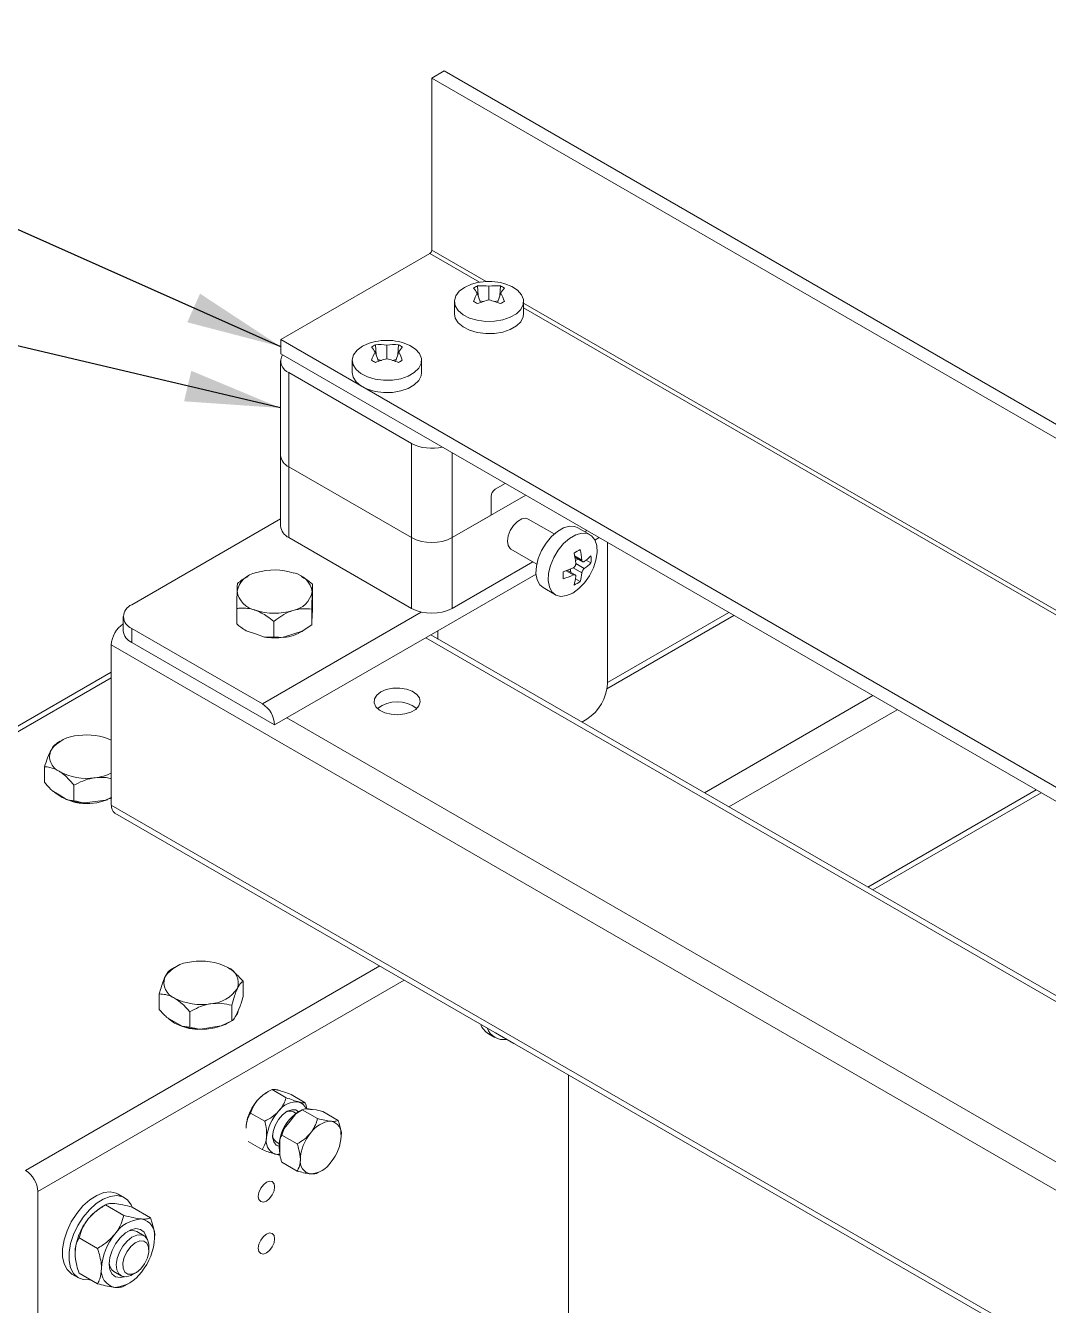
# Model space of a CAD drawing. Header units: millimetres. Extents: x 15 to 589, y 5 to 415.
# Drawn here: x 112.94 to 148.37, y 231.37 to 275.71 of the extents above; entities that cross this region are included whole.
import ezdxf

# ---------------------------------------------------------------- set-up
doc = ezdxf.new("R2010")
doc.units = ezdxf.units.MM
doc.dimstyles.new('SLDDIMSTYLE0', dxfattribs={"dimtxt": 0.18, "dimasz": 3.302, "dimexe": 0, "dimexo": 0.0625, "dimgap": 0, "dimtad": 0, "dimtih": 1, "dimtoh": 1, "dimdec": 0, "dimrnd": 1e-09, "dimzin": 0, "dimdsep": 46, "dimtxsty": 'Standard', "dimsah": 1, "dimcen": 0.09, "dimadec": 0, "dimazin": 0, "dimtfac": 3.302, "dimtdec": 0, "dimtofl": 0, "dimtmove": 0, "dimatfit": 3, "dimfxl": 1, "dimfrac": 2, "dimtolj": 1, "dimtzin": 0, "dimarcsym": 0})

msp = doc.modelspace()

# ---------------------------------------------------------------- linework, layer by layer
at = {"color": 7, "linetype": 'Continuous', "lineweight": 15}
for p, q in [((127.009, 273.891), (127.433, 274.136)), ((127.433, 274.136), (195.393, 234.903)), ((127.009, 273.891), (194.968, 234.658)), ((127.009, 267.93), (127.009, 273.891)), ((121.776, 264.828), (126.938, 267.807)), ((128.614, 266.343), (128.59, 266.692)), ((128.989, 266.206), (128.989, 266.678)), ((129.363, 266.343), (129.387, 266.692)), ((127.789, 266.15), (127.789, 265.726)), ((128.694, 266.115), (128.58, 266.442)), ((128.672, 266.178), (128.8, 266.151)), ((129.177, 266.151), (129.306, 266.178)), ((129.284, 266.115), (129.398, 266.442)), ((130.189, 265.726), (130.189, 266.15)), ((121.776, 264.338), (121.776, 264.828)), ((121.776, 264.828), (188.244, 226.456)), ((121.776, 264.338), (187.82, 226.211)), ((125.158, 264.074), (125.044, 264.401)), ((125.078, 264.302), (125.054, 264.651)), ((125.453, 264.165), (125.453, 264.637)), ((125.748, 264.074), (125.862, 264.401)), ((125.828, 264.302), (125.852, 264.651)), ((121.766, 264.093), (121.766, 260.827)), ((124.253, 264.109), (124.253, 263.685)), ((125.136, 264.137), (125.265, 264.11)), ((125.642, 264.11), (125.77, 264.137)), ((126.653, 263.685), (126.653, 264.109)), ((122.059, 263.684), (126.302, 261.235)), ((122.059, 263.684), (122.059, 260.418)), ((126.302, 257.969), (126.302, 261.235)), ((121.766, 260.827), (121.766, 258.377)), ((122.059, 260.418), (126.302, 257.969)), ((122.059, 260.418), (122.059, 257.969)), ((129.555, 259.847), (129.201, 259.643)), ((130.262, 259.439), (127.716, 257.969)), ((129.059, 259.398), (129.059, 258.745)), ((121.766, 258.616), (116.614, 255.642)), ((127.716, 257.969), (129.059, 258.745)), ((131.244, 258.095), (130.349, 258.611)), ((132.488, 258.069), (132.064, 258.314)), ((132.383, 258.214), (132.31, 258.172)), ((126.302, 255.519), (122.059, 257.969)), ((126.302, 255.519), (126.302, 257.969)), ((127.716, 257.969), (127.716, 255.519)), ((133.09, 252.906), (133.09, 257.806)), ((129.749, 257.572), (130.644, 257.055)), ((131.964, 257.288), (132.235, 257.132)), ((132.358, 257.191), (132.522, 257.096)), ((130.51, 257.133), (127.716, 255.519)), ((131.973, 256.679), (131.703, 256.835)), ((120.645, 256.63), (120.607, 256.608)), ((122.512, 256.613), (122.483, 256.63)), ((122.876, 255.819), (122.876, 256.356)), ((131.983, 256.542), (132.147, 256.447)), ((130.864, 256.236), (131.288, 255.991)), ((120.252, 254.977), (120.252, 255.514)), ((122.852, 254.952), (122.852, 255.49)), ((122.864, 255.265), (122.87, 255.481)), ((122.876, 255.819), (122.87, 255.481)), ((116.321, 255.234), (116.321, 254.744)), ((121.54, 254.531), (121.54, 255.069)), ((122.852, 254.952), (122.523, 254.726)), ((122.858, 255.048), (122.864, 255.265)), ((122.864, 255.234), (122.864, 255.271)), ((137.301, 255.375), (133.09, 252.945)), ((116.614, 254.826), (116.614, 254.336)), ((121.14, 252.213), (116.614, 254.826)), ((120.574, 254.745), (120.896, 254.633)), ((120.896, 254.633), (121.217, 254.522)), ((127.221, 254.744), (121.564, 251.478)), ((121.868, 254.516), (122.196, 254.621)), ((122.196, 254.621), (122.523, 254.726)), ((182.808, 222.367), (126.972, 254.6)), ((127.221, 254.457), (127.221, 254.744)), ((115.907, 254.254), (115.907, 248.701)), ((121.564, 251.478), (116.614, 254.336)), ((115.907, 253.313), (99.344, 243.751)), ((132.383, 251.681), (132.206, 251.579)), ((114.139, 250.914), (114.019, 250.844)), ((113.594, 249.492), (113.594, 250.029)), ((113.848, 249.212), (114.102, 249.053)), ((114.611, 248.855), (114.611, 249.392)), ((114.102, 249.053), (114.356, 248.893)), ((114.977, 248.781), (115.343, 248.829)), ((115.343, 248.829), (115.709, 248.876)), ((115.907, 248.967), (115.709, 248.876)), ((142.283, 245.762), (148.118, 249.131)), ((116.031, 248.427), (183.69, 209.368)), ((118.099, 243.076), (117.958, 242.995)), ((120.469, 242.067), (120.469, 242.604)), ((117.568, 241.621), (117.568, 242.159)), ((120.078, 241.231), (120.078, 241.768)), ((120.274, 241.528), (120.371, 241.737)), ((117.833, 241.347), (118.098, 241.194)), ((118.628, 241.008), (118.628, 241.545)), ((120.078, 241.231), (119.715, 241.054)), ((119.975, 241.171), (120.079, 241.231)), ((120.176, 241.319), (120.274, 241.528)), ((120.274, 241.485), (120.196, 241.363)), ((120.313, 241.613), (120.274, 241.485)), ((118.098, 241.194), (118.362, 241.04)), ((118.628, 241.008), (118.362, 241.04)), ((118.991, 240.943), (119.353, 240.998)), ((119.353, 240.998), (119.715, 241.054)), ((128.967, 240.784), (129.193, 240.653)), ((129.216, 240.813), (129.851, 240.447)), ((131.746, 239.355), (131.746, 230.574)), ((121.35, 238.781), (121.281, 238.741)), ((121.965, 238.567), (121.477, 238.848)), ((122.625, 238.393), (122.137, 238.675)), ((122.299, 238.004), (122.522, 238.151)), ((122.522, 238.151), (122.45, 238.109)), ((122.522, 238.151), (122.602, 238.179)), ((122.522, 238.151), (123.053, 237.845)), ((122.804, 238.161), (122.602, 238.179)), ((123.006, 238.143), (122.804, 238.161)), ((123.006, 238.143), (123.229, 238.088)), ((121.219, 237.753), (120.73, 238.035)), ((122.097, 237.753), (121.895, 237.501)), ((122.299, 238.004), (122.097, 237.753)), ((122.313, 238.022), (122.218, 238.077)), ((123.229, 238.088), (123.76, 237.781)), ((120.574, 237.516), (120.574, 237.512)), ((121.815, 237.271), (121.895, 237.501)), ((121.815, 237.271), (122.346, 236.965)), ((121.133, 236.766), (120.644, 237.048)), ((121.618, 237.037), (121.713, 236.983)), ((121.743, 237.111), (121.743, 236.841)), ((121.743, 236.841), (121.743, 236.572)), ((121.815, 236.328), (122.346, 236.022)), ((123.053, 235.959), (123.162, 236.022)), ((113.362, 235.312), (113.362, 219.961)), ((116.368, 235.097), (116.141, 235.228)), ((115.71, 234.855), (115.568, 234.773)), ((115.71, 234.855), (116.345, 234.489)), ((116.629, 234.773), (117.264, 234.407)), ((114.791, 233.712), (115.426, 233.345)), ((117.043, 233.784), (116.795, 233.927)), ((117.208, 233.287), (117.208, 233.418)), ((114.542, 232.457), (114.768, 232.326)), ((114.791, 232.486), (115.426, 232.119)), ((115.995, 232.541), (116.243, 232.398)), ((116.643, 232.438), (116.756, 232.503)), ((116.345, 232.037), (116.487, 232.119))]:
    msp.add_line(p, q, dxfattribs=at)
at = {"color": 8, "linetype": 'Continuous', "lineweight": 15}
for p, q in [((126.938, 267.807), (128.656, 266.816)), ((127.009, 267.93), (128.894, 266.841)), ((130.189, 266.094), (192.027, 230.395)), ((130.189, 265.931), (192.355, 230.043)), ((127.716, 260.909), (127.716, 257.969)), ((132.383, 258.214), (132.383, 258.215)), ((132.808, 257.969), (132.659, 257.883)), ((131.956, 257.333), (132.206, 257.189)), ((131.909, 256.675), (131.659, 256.819)), ((132.206, 256.748), (131.909, 256.92)), ((131.994, 257.067), (132.291, 256.895)), ((130.618, 256.705), (127.221, 254.744)), ((126.644, 255.39), (121.14, 252.213)), ((137.476, 255.274), (133.075, 252.733)), ((183.69, 221.655), (126.797, 254.499)), ((183.69, 215.124), (115.907, 254.254)), ((115.907, 253.11), (99.644, 243.721)), ((136.449, 249.129), (142.285, 252.498)), ((143.133, 252.008), (137.298, 248.64)), ((121.988, 251.723), (183.69, 216.103)), ((142.107, 245.863), (147.942, 249.232)), ((115.907, 248.701), (183.69, 209.571)), ((112.937, 236.047), (125.207, 243.13)), ((126.055, 242.64), (113.362, 235.312))]:
    msp.add_line(p, q, dxfattribs=at)
at = {"color": 7, "linetype": 'Continuous', "lineweight": 15, "flags": 128}
for points in [[(128.14, 266.64), (127.956, 266.503), (127.836, 266.343), (127.789, 266.172), (127.818, 265.999), (127.919, 265.836), (128.089, 265.692), (128.314, 265.577), (128.582, 265.498), (128.876, 265.461), (129.176, 265.466), (129.465, 265.514), (129.724, 265.603), (129.937, 265.726), (130.09, 265.875), (130.174, 266.042), (130.183, 266.215), (130.118, 266.385), (129.981, 266.54), (129.782, 266.67), (129.533, 266.767), (129.389, 266.803)], [(128.588, 266.803), (128.378, 266.746), (128.14, 266.64)], [(127.789, 265.726), (127.818, 265.574), (127.919, 265.411), (128.089, 265.267), (128.314, 265.153), (128.582, 265.074), (128.876, 265.036), (129.176, 265.041), (129.465, 265.09), (129.724, 265.178), (129.937, 265.301), (130.09, 265.45), (130.174, 265.617), (130.189, 265.726)], [(124.605, 264.599), (124.42, 264.462), (124.301, 264.302), (124.254, 264.131), (124.282, 263.958), (124.384, 263.795), (124.553, 263.651), (124.779, 263.536), (125.047, 263.457), (125.34, 263.419), (125.641, 263.425), (125.93, 263.473), (126.189, 263.562), (126.401, 263.685), (126.554, 263.834), (126.638, 264.001), (126.648, 264.174), (126.582, 264.344), (126.446, 264.499), (126.247, 264.629), (125.998, 264.726), (125.854, 264.762)], [(125.053, 264.762), (124.842, 264.705), (124.605, 264.599)], [(124.253, 263.685), (124.282, 263.533), (124.384, 263.37), (124.553, 263.226), (124.779, 263.112), (125.047, 263.033), (125.34, 262.995), (125.641, 263), (125.93, 263.049), (126.189, 263.137), (126.401, 263.26), (126.554, 263.409), (126.638, 263.576), (126.653, 263.685)], [(129.749, 257.572), (129.724, 257.589), (129.651, 257.694), (129.625, 257.846), (129.651, 258.029), (129.724, 258.219), (129.837, 258.393), (129.976, 258.531), (130.123, 258.616), (130.261, 258.638), (130.349, 258.611)], [(132.064, 258.314), (131.962, 258.356), (131.776, 258.366), (131.57, 258.308), (131.357, 258.186), (131.151, 258.006), (130.965, 257.78), (130.81, 257.522), (130.696, 257.249), (130.63, 256.977), (130.617, 256.725), (130.657, 256.506), (130.747, 256.336), (130.864, 256.236)], [(131.888, 256.05), (132.099, 256.203), (132.297, 256.407), (132.469, 256.651), (132.604, 256.919), (132.695, 257.193), (132.735, 257.457), (132.721, 257.695), (132.656, 257.89), (132.542, 258.032), (132.387, 258.111), (132.2, 258.121), (131.994, 258.064), (131.781, 257.941), (131.575, 257.761), (131.389, 257.535), (131.234, 257.277), (131.12, 257.004), (131.054, 256.732), (131.041, 256.48), (131.081, 256.261), (131.171, 256.091), (131.307, 255.98), (131.479, 255.935), (131.677, 255.959), (131.888, 256.05)], [(122.864, 255.234), (122.864, 255.221), (122.862, 255.189)], [(125.241, 252.621), (125.099, 252.51), (125.021, 252.38), (125.012, 252.243), (125.073, 252.11), (125.2, 251.993), (125.381, 251.904), (125.6, 251.848), (125.837, 251.833), (126.071, 251.859), (126.282, 251.923), (126.45, 252.02), (126.562, 252.142), (126.606, 252.277), (126.579, 252.414), (126.484, 252.54), (126.329, 252.645), (126.127, 252.718), (125.896, 252.753), (125.658, 252.748), (125.433, 252.703), (125.241, 252.621)], [(119.956, 241.16), (119.762, 241.065), (119.497, 240.982), (119.205, 240.937), (118.903, 240.933), (118.608, 240.968), (118.334, 241.042), (118.098, 241.15), (117.911, 241.287), (117.876, 241.322)], [(121.706, 236.884), (121.617, 236.924), (121.531, 237.034), (121.494, 237.197), (121.511, 237.394), (121.58, 237.604), (121.693, 237.805), (121.838, 237.974), (122, 238.094), (122.16, 238.151), (122.301, 238.14), (122.395, 238.077)], [(122.639, 238.176), (122.738, 238.184), (122.879, 238.154)], [(121.281, 234.985), (121.389, 235.072), (121.481, 235.196), (121.543, 235.337), (121.564, 235.475), (121.543, 235.587), (121.481, 235.658), (121.389, 235.676), (121.281, 235.638), (121.173, 235.551), (121.081, 235.427), (121.02, 235.286), (120.998, 235.148), (121.02, 235.036), (121.081, 234.965), (121.173, 234.947), (121.281, 234.985)], [(114.542, 232.457), (114.52, 232.47), (114.372, 232.609), (114.269, 232.806), (114.217, 233.052), (114.217, 233.334), (114.269, 233.64), (114.372, 233.956), (114.52, 234.266), (114.707, 234.557), (114.923, 234.814), (115.158, 235.026), (115.403, 235.182), (115.644, 235.276), (115.871, 235.302), (116.074, 235.261), (116.141, 235.228)], [(115.181, 232.261), (115.149, 232.256), (114.933, 232.264), (114.746, 232.339), (114.598, 232.478), (114.496, 232.675), (114.443, 232.921), (114.443, 233.204), (114.496, 233.51), (114.598, 233.825), (114.746, 234.136), (114.933, 234.426), (115.149, 234.683), (115.385, 234.895), (115.629, 235.051), (115.87, 235.145), (116.098, 235.172), (116.3, 235.13), (116.468, 235.022), (116.595, 234.853), (116.631, 234.772)], [(116.359, 232.362), (116.214, 232.332), (116.056, 232.358), (115.934, 232.451), (115.856, 232.603), (115.829, 232.801), (115.856, 233.031), (115.934, 233.272), (116.056, 233.506), (116.214, 233.714), (116.393, 233.879), (116.581, 233.987), (116.76, 234.029), (116.918, 234.003), (117.04, 233.911), (117.118, 233.759), (117.132, 233.701)], [(116.643, 232.438), (116.581, 232.406), (116.418, 232.362), (116.275, 232.382), (116.165, 232.466), (116.097, 232.605), (116.077, 232.787), (116.108, 232.996), (116.186, 233.214), (116.305, 233.421), (116.454, 233.598), (116.62, 233.731), (116.787, 233.806), (116.942, 233.818), (117.07, 233.766), (117.16, 233.653), (117.205, 233.491), (117.208, 233.418)], [(121.281, 233.188), (121.389, 233.276), (121.481, 233.4), (121.543, 233.541), (121.564, 233.678), (121.543, 233.791), (121.481, 233.861), (121.389, 233.879), (121.281, 233.842), (121.173, 233.754), (121.081, 233.631), (121.02, 233.489), (120.998, 233.352), (121.02, 233.239), (121.081, 233.169), (121.173, 233.151), (121.281, 233.188)], [(117.156, 233.014), (117.204, 233.215), (117.198, 233.392), (117.138, 233.526), (117.032, 233.599), (116.893, 233.603), (116.737, 233.537), (116.584, 233.41), (116.451, 233.236), (116.355, 233.037), (116.307, 232.837), (116.314, 232.659), (116.373, 232.526), (116.479, 232.453), (116.618, 232.449), (116.774, 232.514), (116.928, 232.641), (117.06, 232.815), (117.156, 233.014)]]:
    msp.add_lwpolyline(points, dxfattribs=at)
at = {"color": 7, "linetype": 'Continuous', "lineweight": 15}
for centre, radius, start, end in [((126.855, 267.937), 0.154, 302.6049, 357.3946), ((129.29, 265.324), 1.536, 117.0881, 122.9066), ((126.859, 265.323), 2.053, 33.0529, 38.9706), ((128.989, 264.844), 2, 78.4478, 101.5522), ((128.728, 264.829), 1.868, 81.9731, 94.235), ((129.249, 264.829), 1.868, 85.7644, 98.0269), ((128.688, 265.324), 1.536, 57.0923, 62.9131), ((131.117, 265.323), 2.052, 141.0258, 146.9474), ((130.294, 265.532), 1.941, 152.0211, 161.3183), ((127.194, 263.813), 2.658, 58.3216, 61.6837), ((129.803, 263.047), 3.263, 104.4594, 111.8333), ((128.174, 263.045), 3.264, 68.1689, 75.5396), ((130.791, 263.8), 2.674, 118.3261, 121.6686), ((127.684, 265.532), 1.94, 18.6801, 27.9818), ((125.453, 262.803), 2, 78.4478, 101.5522), ((122.208, 264.088), 0.43, 150.0049, 249.7482), ((125.754, 263.283), 1.536, 117.0881, 122.9066), ((123.324, 263.282), 2.053, 33.0525, 38.9716), ((126.758, 263.491), 1.941, 152.0211, 161.3183), ((125.192, 262.788), 1.868, 81.9733, 94.235), ((125.714, 262.788), 1.868, 85.7644, 98.0269), ((125.153, 263.283), 1.536, 57.0928, 62.9126), ((127.582, 263.282), 2.052, 141.0258, 146.9474), ((124.149, 263.491), 1.94, 18.68, 27.9815), ((123.658, 261.772), 2.659, 58.3222, 61.6832), ((126.268, 261.006), 3.263, 104.4594, 111.8333), ((124.638, 261.005), 3.264, 68.1686, 75.5397), ((127.255, 261.759), 2.674, 118.3261, 121.6686), ((127.011, 262.61), 1.547, 242.7015, 283.5578), ((122.267, 260.876), 0.503, 185.6952, 245.6249), ((129.366, 259.384), 0.307, 122.6049, 177.3946), ((122.267, 258.427), 0.503, 185.6952, 245.6249), ((127.009, 259.334), 1.537, 242.6094, 297.3906), ((130.956, 259.378), 2.175, 296.7698, 303.2248), ((129.052, 256.788), 2.955, 5.4171, 12.6585), ((133.171, 254.343), 3.074, 110.6916, 112.7653), ((129.264, 256.91), 2.955, 5.4171, 12.6585), ((131.335, 258.472), 1.639, 305.6578, 316.3887), ((130.35, 257.219), 2.175, 356.7725, 3.2275), ((121.071, 255.943), 0.824, 99.6632, 168.1927), ((121.563, 254.716), 2.135, 71.7335, 107.1879), ((122.088, 255.972), 0.785, 8.4575, 79.3707), ((130.68, 259.607), 2.955, 287.3393, 294.5802), ((129.389, 256.664), 2.175, 356.7725, 3.2275), ((134.853, 257.262), 3.07, 187.2283, 189.3042), ((130.575, 256.91), 1.64, 343.6094, 354.3395), ((131.335, 258.227), 1.639, 305.6578, 316.3887), ((130.68, 259.362), 2.955, 287.3393, 294.5802), ((130.362, 256.788), 1.64, 343.6094, 354.3395), ((130.956, 258.267), 2.175, 296.7698, 303.2248), ((121.041, 256.227), 0.785, 188.457, 259.3712), ((122.057, 256.256), 0.824, 279.6649, 348.1921), ((116.769, 255.234), 0.437, 110.7842, 249.2155), ((121.565, 257.483), 2.135, 251.7334, 287.1875), ((127.009, 256.884), 1.537, 242.6094, 297.3906), ((116.831, 254.211), 0.925, 123.4392, 177.3445), ((116.822, 254.794), 0.503, 185.6955, 245.6241), ((121.564, 256.812), 2.316, 261.3885, 277.5322), ((121.667, 256.166), 1.675, 277.0581, 301.242), ((131.555, 252.976), 1.537, 302.6056, 357.3944), ((120.643, 251.436), 0.922, 2.6055, 57.3948), ((125.807, 251.154), 1.124, 52.875, 127.1248), ((114.828, 249.861), 1.256, 92.456, 143.5292), ((115.065, 249.125), 2.011, 65.2442, 98.3095), ((114.319, 250.38), 0.55, 155.632, 246.8218), ((115.051, 251.579), 1.95, 240.911, 278.6267), ((115.135, 251.423), 1.784, 276.7114, 295.6582), ((115.075, 250.588), 1.835, 230.0086, 292.2734), ((115.038, 250.895), 2.114, 251.1872, 268.3505), ((115.224, 250.428), 1.626, 287.3756, 295.4138), ((116.207, 248.671), 0.301, 174.2865, 234.4016), ((118.754, 242.084), 1.189, 93.395, 146.4396), ((119.021, 241.306), 1.994, 62.5761, 99.7264), ((119.736, 242.542), 0.571, 340.3474, 69.1676), ((118.301, 242.549), 0.571, 160.3471, 249.1678), ((119.282, 243.008), 1.189, 273.395, 326.4396), ((119.016, 243.786), 1.994, 242.5767, 279.7257), ((119.006, 243.105), 2.162, 252.6981, 269.6039), ((119.234, 242.469), 1.494, 288.802, 299.7582), ((129.278, 241.305), 0.607, 198.5405, 239.1687), ((129.494, 241.176), 0.599, 198.9633, 280.7531), ((121.897, 237.7), 1.21, 120.5974, 138.2628), ((122.17, 237.415), 1.603, 137.1731, 173.216), ((122.877, 237.007), 1.603, 137.1731, 173.216), ((122.335, 237.637), 0.783, 84.8985, 144.019), ((123.135, 236.872), 1.414, 119.8564, 190.1518), ((122.095, 237.823), 0.281, 64.2638, 120.7689), ((123.027, 237.119), 1.146, 120.2261, 129.461), ((122.301, 238.06), 0.371, 18.5174, 73.8625), ((123.57, 236.839), 0.913, 93.4294, 146.5652), ((123.435, 237.317), 0.44, 350.7485, 79.4532), ((121.781, 237.272), 0.286, 179.7317, 235.2454), ((123.382, 236.7), 1.689, 151.6711, 165.9174), ((123.988, 236.36), 1.535, 140.2279, 177.3607), ((122.336, 237.317), 1.535, 320.228, 357.3605), ((121.766, 237.073), 0.497, 165.6151, 246.9994), ((121.675, 237.04), 0.437, 256.3352, 279.5406), ((122.889, 236.36), 0.44, 170.7481, 259.4531), ((122.754, 236.838), 0.913, 273.4296, 326.565), ((112.441, 235.27), 0.922, 2.6054, 57.3948), ((116.442, 233.324), 1.692, 121.1124, 142.021), ((116.642, 233.089), 1.995, 140.2281, 177.3606), ((117.018, 233.181), 1.187, 93.4296, 146.565), ((116.842, 233.803), 0.572, 350.7484, 79.453), ((117.561, 232.558), 1.995, 140.2281, 177.3606), ((116.632, 233.602), 0.364, 63.2965, 121.8916), ((115.413, 233.803), 1.995, 320.2281, 357.3605), ((116.211, 232.853), 0.379, 179.4113, 235.411), ((116.132, 232.558), 0.572, 170.7486, 259.4528), ((115.956, 233.181), 1.187, 273.4298, 326.5648)]:
    msp.add_arc(centre, radius, start, end, dxfattribs=at)
for points, knots in [([(132.206, 257.189), (132.208, 257.178), (132.212, 257.156), (132.227, 257.135), (132.248, 257.125), (132.271, 257.128), (132.285, 257.137), (132.291, 257.14)], [0, 0, 0, 0, 0.213656, 0.427373, 0.639606, 0.851212, 1, 1, 1, 1]), ([(131.909, 256.92), (131.92, 256.926), (131.94, 256.938), (131.967, 256.968), (131.986, 257.004), (131.995, 257.039), (131.994, 257.058), (131.994, 257.067)], [0, 0, 0, 0, 0.213654, 0.427354, 0.639595, 0.851198, 1, 1, 1, 1]), ([(132.291, 256.895), (132.282, 256.888), (132.265, 256.874), (132.241, 256.842), (132.222, 256.806), (132.21, 256.774), (132.207, 256.756), (132.206, 256.748)], [0, 0, 0, 0, 0.213642, 0.42736, 0.639606, 0.851213, 1, 1, 1, 1]), ([(120.276, 256.381), (120.275, 256.36), (120.271, 256.317), (120.267, 256.212), (120.265, 256.129), (120.264, 256.111)], [0, 0, 0, 0, 0.432383, 0.879551, 1, 1, 1, 1]), ([(120.608, 256.606), (120.602, 256.604), (120.485, 256.551), (120.378, 256.464), (120.276, 256.381)], [0, 0, 0, 0, 0.046154, 1, 1, 1, 1]), ([(122.876, 256.356), (122.802, 256.418), (122.684, 256.516), (122.554, 256.578), (122.507, 256.601)], [0, 0, 0, 0, 0.634956, 1, 1, 1, 1]), ([(122.864, 256.087), (122.866, 256.154), (122.87, 256.286), (122.874, 256.333), (122.876, 256.356)], [0, 0, 0, 0, 0.503999, 1, 1, 1, 1]), ([(131.994, 256.626), (131.994, 256.636), (131.994, 256.655), (131.981, 256.676), (131.959, 256.686), (131.934, 256.685), (131.916, 256.678), (131.909, 256.675)], [0, 0, 0, 0, 0.2136399, 0.4273555, 0.6395986, 0.8511967, 1, 1, 1, 1]), ([(120.264, 256.111), (120.262, 256.026), (120.258, 255.856), (120.254, 255.627), (120.252, 255.514)], [0, 0, 0, 0, 0.503997, 1, 1, 1, 1]), ([(122.852, 255.49), (122.853, 255.587), (122.857, 255.786), (122.861, 255.98), (122.863, 256.068), (122.864, 256.087)], [0, 0, 0, 0, 0.432387, 0.87955, 1, 1, 1, 1]), ([(120.252, 255.514), (120.3, 255.519), (120.492, 255.54), (120.716, 255.516), (120.885, 255.459), (120.896, 255.456)], [0, 0, 0, 0, 0.240585, 0.952764, 1, 1, 1, 1]), ([(120.896, 255.456), (121.037, 255.392), (121.261, 255.291), (121.464, 255.129), (121.54, 255.069)], [0, 0, 0, 0, 0.628918, 1, 1, 1, 1]), ([(121.54, 255.069), (121.629, 255.136), (121.812, 255.272), (122.039, 255.39), (122.168, 255.434), (122.196, 255.443)], [0, 0, 0, 0, 0.432385, 0.879552, 1, 1, 1, 1]), ([(122.196, 255.443), (122.311, 255.471), (122.54, 255.525), (122.748, 255.501), (122.852, 255.49)], [0, 0, 0, 0, 0.503997, 1, 1, 1, 1]), ([(120.574, 254.745), (120.515, 254.783), (120.405, 254.854), (120.3, 254.938), (120.252, 254.977)], [0, 0, 0, 0, 0.535039, 1, 1, 1, 1]), ([(122.858, 255.048), (122.858, 255.047), (122.856, 255.001), (122.854, 254.976), (122.852, 254.952)], [0, 0, 0, 0, 0.038995, 1, 1, 1, 1]), ([(121.54, 254.531), (121.464, 254.524), (121.36, 254.513), (121.249, 254.52), (121.217, 254.522)], [0, 0, 0, 0, 0.717729, 1, 1, 1, 1]), ([(121.868, 254.516), (121.863, 254.516), (121.75, 254.509), (121.643, 254.52), (121.54, 254.531)], [0, 0, 0, 0, 0.038999, 1, 1, 1, 1]), ([(113.818, 250.607), (113.779, 250.525), (113.7, 250.362), (113.629, 250.14), (113.594, 250.029)], [0, 0, 0, 0, 0.504, 1, 1, 1, 1]), ([(114.021, 250.842), (113.997, 250.827), (113.942, 250.793), (113.871, 250.703), (113.827, 250.624), (113.818, 250.607)], [0, 0, 0, 0, 0.3716433, 0.8666673, 1, 1, 1, 1]), ([(113.594, 250.029), (113.653, 250.026), (113.814, 250.018), (113.991, 249.93), (114.102, 249.875)], [0, 0, 0, 0, 0.371086, 1, 1, 1, 1]), ([(114.102, 249.875), (114.111, 249.87), (114.245, 249.784), (114.421, 249.62), (114.572, 249.438), (114.611, 249.392)], [0, 0, 0, 0, 0.047232, 0.759414, 1, 1, 1, 1]), ([(114.611, 249.392), (114.711, 249.443), (114.915, 249.548), (115.168, 249.625), (115.312, 249.646), (115.343, 249.651)], [0, 0, 0, 0, 0.43239, 0.879555, 1, 1, 1, 1]), ([(115.343, 249.651), (115.473, 249.66), (115.668, 249.674), (115.847, 249.631), (115.907, 249.616)], [0, 0, 0, 0, 0.66083, 1, 1, 1, 1]), ([(113.848, 249.212), (113.824, 249.236), (113.736, 249.323), (113.653, 249.421), (113.594, 249.492)], [0, 0, 0, 0, 0.28225, 1, 1, 1, 1]), ([(114.611, 248.855), (114.572, 248.857), (114.49, 248.86), (114.403, 248.882), (114.356, 248.893)], [0, 0, 0, 0, 0.464956, 1, 1, 1, 1]), ([(114.977, 248.781), (114.972, 248.782), (114.846, 248.795), (114.726, 248.826), (114.611, 248.855)], [0, 0, 0, 0, 0.038993, 1, 1, 1, 1]), ([(117.959, 242.995), (117.936, 242.981), (117.874, 242.941), (117.806, 242.818), (117.763, 242.741)], [0, 0, 0, 0, 0.371083, 1, 1, 1, 1]), ([(120.469, 242.604), (120.397, 242.685), (120.249, 242.848), (120.066, 242.999), (119.961, 243.062), (119.939, 243.076)], [0, 0, 0, 0, 0.432378, 0.879547, 1, 1, 1, 1]), ([(117.763, 242.741), (117.76, 242.734), (117.709, 242.623), (117.641, 242.424), (117.583, 242.212), (117.568, 242.159)], [0, 0, 0, 0, 0.047238, 0.759406, 1, 1, 1, 1]), ([(120.274, 242.35), (120.316, 242.427), (120.385, 242.55), (120.446, 242.59), (120.469, 242.604)], [0, 0, 0, 0, 0.628917, 1, 1, 1, 1]), ([(117.568, 242.159), (117.64, 242.155), (117.788, 242.147), (117.971, 242.086), (118.076, 242.028), (118.098, 242.016)], [0, 0, 0, 0, 0.432378, 0.879547, 1, 1, 1, 1]), ([(120.078, 241.768), (120.093, 241.821), (120.151, 242.033), (120.219, 242.232), (120.27, 242.343), (120.274, 242.35)], [0, 0, 0, 0, 0.2405909, 0.9527619, 1, 1, 1, 1]), ([(118.098, 242.016), (118.191, 241.952), (118.376, 241.826), (118.544, 241.638), (118.628, 241.545)], [0, 0, 0, 0, 0.503987, 1, 1, 1, 1]), ([(118.628, 241.545), (118.727, 241.598), (118.929, 241.708), (119.179, 241.79), (119.323, 241.815), (119.353, 241.821)], [0, 0, 0, 0, 0.432384, 0.879554, 1, 1, 1, 1]), ([(119.353, 241.821), (119.481, 241.831), (119.734, 241.851), (119.964, 241.795), (120.078, 241.768)], [0, 0, 0, 0, 0.503993, 1, 1, 1, 1]), ([(120.469, 242.067), (120.446, 241.985), (120.414, 241.87), (120.381, 241.766), (120.371, 241.737)], [0, 0, 0, 0, 0.717741, 1, 1, 1, 1]), ([(117.833, 241.347), (117.829, 241.35), (117.738, 241.433), (117.651, 241.529), (117.568, 241.621)], [0, 0, 0, 0, 0.038989, 1, 1, 1, 1]), ([(120.176, 241.319), (120.158, 241.298), (120.125, 241.26), (120.093, 241.24), (120.078, 241.231)], [0, 0, 0, 0, 0.535028, 1, 1, 1, 1]), ([(118.991, 240.943), (118.986, 240.943), (118.86, 240.953), (118.742, 240.981), (118.628, 241.008)], [0, 0, 0, 0, 0.039006, 1, 1, 1, 1]), ([(120.994, 238.505), (121.066, 238.573), (121.209, 238.708), (121.388, 238.802), (121.477, 238.848)], [0, 0, 0, 0, 0.503995, 1, 1, 1, 1]), ([(121.477, 238.848), (121.496, 238.851), (121.536, 238.857), (121.621, 238.844), (121.684, 238.828), (121.697, 238.825)], [0, 0, 0, 0, 0.432379, 0.879547, 1, 1, 1, 1]), ([(121.697, 238.825), (121.762, 238.806), (121.89, 238.768), (122.055, 238.706), (122.137, 238.675)], [0, 0, 0, 0, 0.503997, 1, 1, 1, 1]), ([(121.965, 238.567), (121.939, 238.496), (121.888, 238.353), (121.788, 238.195), (121.717, 238.114), (121.701, 238.097)], [0, 0, 0, 0, 0.432378, 0.879547, 1, 1, 1, 1]), ([(122.404, 238.417), (122.34, 238.435), (122.212, 238.473), (122.047, 238.536), (121.965, 238.567)], [0, 0, 0, 0, 0.5039988, 1, 1, 1, 1]), ([(120.73, 238.035), (120.756, 238.105), (120.808, 238.249), (120.907, 238.406), (120.979, 238.488), (120.994, 238.505)], [0, 0, 0, 0, 0.432381, 0.87955, 1, 1, 1, 1]), ([(121.701, 238.097), (121.629, 238.029), (121.487, 237.894), (121.308, 237.8), (121.219, 237.753)], [0, 0, 0, 0, 0.503994, 1, 1, 1, 1]), ([(122.625, 238.393), (122.606, 238.39), (122.566, 238.384), (122.481, 238.397), (122.418, 238.413), (122.404, 238.417)], [0, 0, 0, 0, 0.432381, 0.87955, 1, 1, 1, 1]), ([(122.673, 238.166), (122.673, 238.171), (122.669, 238.244), (122.646, 238.321), (122.625, 238.393)], [0, 0, 0, 0, 0.0668325, 1, 1, 1, 1]), ([(120.578, 237.604), (120.597, 237.707), (120.628, 237.87), (120.703, 237.99), (120.73, 238.035)], [0, 0, 0, 0, 0.62799, 1, 1, 1, 1]), ([(121.219, 237.753), (121.237, 237.682), (121.284, 237.491), (121.285, 237.31), (121.285, 237.196)], [0, 0, 0, 0, 0.37201, 1, 1, 1, 1]), ([(123.053, 237.845), (123.03, 237.77), (122.983, 237.617), (122.891, 237.448), (122.823, 237.36), (122.809, 237.342)], [0, 0, 0, 0, 0.43238, 0.879546, 1, 1, 1, 1]), ([(123.516, 237.75), (123.447, 237.759), (123.311, 237.777), (123.138, 237.822), (123.053, 237.845)], [0, 0, 0, 0, 0.503994, 1, 1, 1, 1]), ([(123.76, 237.781), (123.737, 237.771), (123.69, 237.75), (123.598, 237.743), (123.53, 237.749), (123.516, 237.75)], [0, 0, 0, 0, 0.432379, 0.879546, 1, 1, 1, 1]), ([(123.869, 237.247), (123.86, 237.355), (123.844, 237.529), (123.783, 237.713), (123.76, 237.781)], [0, 0, 0, 0, 0.627548, 1, 1, 1, 1]), ([(120.582, 237.511), (120.579, 237.533), (120.574, 237.566), (120.577, 237.595), (120.578, 237.604)], [0, 0, 0, 0, 0.689562, 1, 1, 1, 1]), ([(121.743, 237.111), (121.746, 237.12), (121.766, 237.178), (121.792, 237.229), (121.815, 237.271)], [0, 0, 0, 0, 0.1633927, 1, 1, 1, 1]), ([(122.809, 237.342), (122.74, 237.268), (122.604, 237.122), (122.431, 237.017), (122.346, 236.965)], [0, 0, 0, 0, 0.503994, 1, 1, 1, 1]), ([(121.285, 237.196), (121.284, 237.187), (121.272, 237.055), (121.22, 236.906), (121.15, 236.793), (121.133, 236.766)], [0, 0, 0, 0, 0.05344, 0.773573, 1, 1, 1, 1]), ([(121.133, 236.766), (121.203, 236.739), (121.347, 236.685), (121.491, 236.638), (121.558, 236.62), (121.572, 236.616)], [0, 0, 0, 0, 0.432379, 0.879545, 1, 1, 1, 1]), ([(122.346, 236.965), (122.368, 236.896), (122.43, 236.712), (122.445, 236.539), (122.455, 236.43)], [0, 0, 0, 0, 0.372452, 1, 1, 1, 1]), ([(121.572, 236.616), (121.626, 236.603), (121.7, 236.585), (121.734, 236.589), (121.743, 236.59)], [0, 0, 0, 0, 0.728652, 1, 1, 1, 1]), ([(121.815, 236.328), (121.801, 236.368), (121.774, 236.45), (121.753, 236.531), (121.743, 236.572)], [0, 0, 0, 0, 0.487375, 1, 1, 1, 1]), ([(122.455, 236.43), (122.455, 236.421), (122.454, 236.294), (122.416, 236.152), (122.359, 236.046), (122.346, 236.022)], [0, 0, 0, 0, 0.057348, 0.782778, 1, 1, 1, 1]), ([(122.346, 236.022), (122.42, 236.003), (122.57, 235.964), (122.722, 235.936), (122.793, 235.929), (122.809, 235.927)], [0, 0, 0, 0, 0.43238, 0.879546, 1, 1, 1, 1]), ([(122.809, 235.927), (122.864, 235.925), (122.975, 235.922), (123.027, 235.946), (123.053, 235.959)], [0, 0, 0, 0, 0.503998, 1, 1, 1, 1]), ([(115.108, 234.366), (115.197, 234.461), (115.374, 234.652), (115.599, 234.788), (115.71, 234.855)], [0, 0, 0, 0, 0.503999, 1, 1, 1, 1]), ([(115.71, 234.855), (115.74, 234.869), (115.8, 234.896), (115.92, 234.904), (116.009, 234.898), (116.027, 234.896)], [0, 0, 0, 0, 0.432382, 0.87955, 1, 1, 1, 1]), ([(116.027, 234.896), (116.117, 234.884), (116.293, 234.86), (116.518, 234.802), (116.629, 234.773)], [0, 0, 0, 0, 0.503993, 1, 1, 1, 1]), ([(114.791, 233.712), (114.82, 233.809), (114.881, 234.007), (115.001, 234.227), (115.089, 234.341), (115.108, 234.366)], [0, 0, 0, 0, 0.432389, 0.87955, 1, 1, 1, 1]), ([(116.345, 234.489), (116.315, 234.391), (116.255, 234.193), (116.134, 233.973), (116.046, 233.859), (116.027, 233.835)], [0, 0, 0, 0, 0.432378, 0.87955, 1, 1, 1, 1]), ([(116.947, 234.366), (116.858, 234.377), (116.681, 234.401), (116.456, 234.46), (116.345, 234.489)], [0, 0, 0, 0, 0.504002, 1, 1, 1, 1]), ([(117.264, 234.407), (117.234, 234.393), (117.174, 234.365), (117.054, 234.357), (116.965, 234.364), (116.947, 234.366)], [0, 0, 0, 0, 0.432384, 0.87955, 1, 1, 1, 1]), ([(117.406, 233.712), (117.406, 233.724), (117.405, 233.893), (117.355, 234.133), (117.281, 234.356), (117.264, 234.407)], [0, 0, 0, 0, 0.059411, 0.787736, 1, 1, 1, 1]), ([(114.649, 233.181), (114.649, 233.193), (114.65, 233.36), (114.699, 233.544), (114.774, 233.681), (114.791, 233.712)], [0, 0, 0, 0, 0.0594111, 0.7877362, 1, 1, 1, 1]), ([(116.027, 233.835), (115.938, 233.739), (115.762, 233.549), (115.537, 233.413), (115.426, 233.345)], [0, 0, 0, 0, 0.503995, 1, 1, 1, 1]), ([(115.426, 233.345), (115.442, 233.295), (115.517, 233.072), (115.566, 232.831), (115.568, 232.663), (115.568, 232.65)], [0, 0, 0, 0, 0.212264, 0.940589, 1, 1, 1, 1]), ([(114.791, 232.486), (114.761, 232.575), (114.681, 232.814), (114.661, 233.04), (114.649, 233.181)], [0, 0, 0, 0, 0.372648, 1, 1, 1, 1]), ([(115.568, 232.65), (115.555, 232.523), (115.535, 232.321), (115.455, 232.174), (115.426, 232.119)], [0, 0, 0, 0, 0.627355, 1, 1, 1, 1]), ([(115.426, 232.119), (115.522, 232.095), (115.717, 232.044), (115.915, 232.008), (116.008, 231.998), (116.027, 231.996)], [0, 0, 0, 0, 0.432384, 0.879549, 1, 1, 1, 1]), ([(116.027, 231.996), (116.1, 231.994), (116.244, 231.989), (116.311, 232.021), (116.345, 232.037)], [0, 0, 0, 0, 0.504002, 1, 1, 1, 1])]:
    msp.add_open_spline(points, degree=3, knots=knots, dxfattribs=at)

# ---------------------------------------------------------------- leaders
at = {"color": 7, "linetype": 'Continuous', "lineweight": 0}
for points in [[(121.776, 264.583), (42.813, 299.731)], [(121.766, 262.46), (43.229, 281.021)]]:
    msp.add_leader(points, dimstyle='SLDDIMSTYLE0', dxfattribs=at)

doc.saveas('drawing.dxf')
